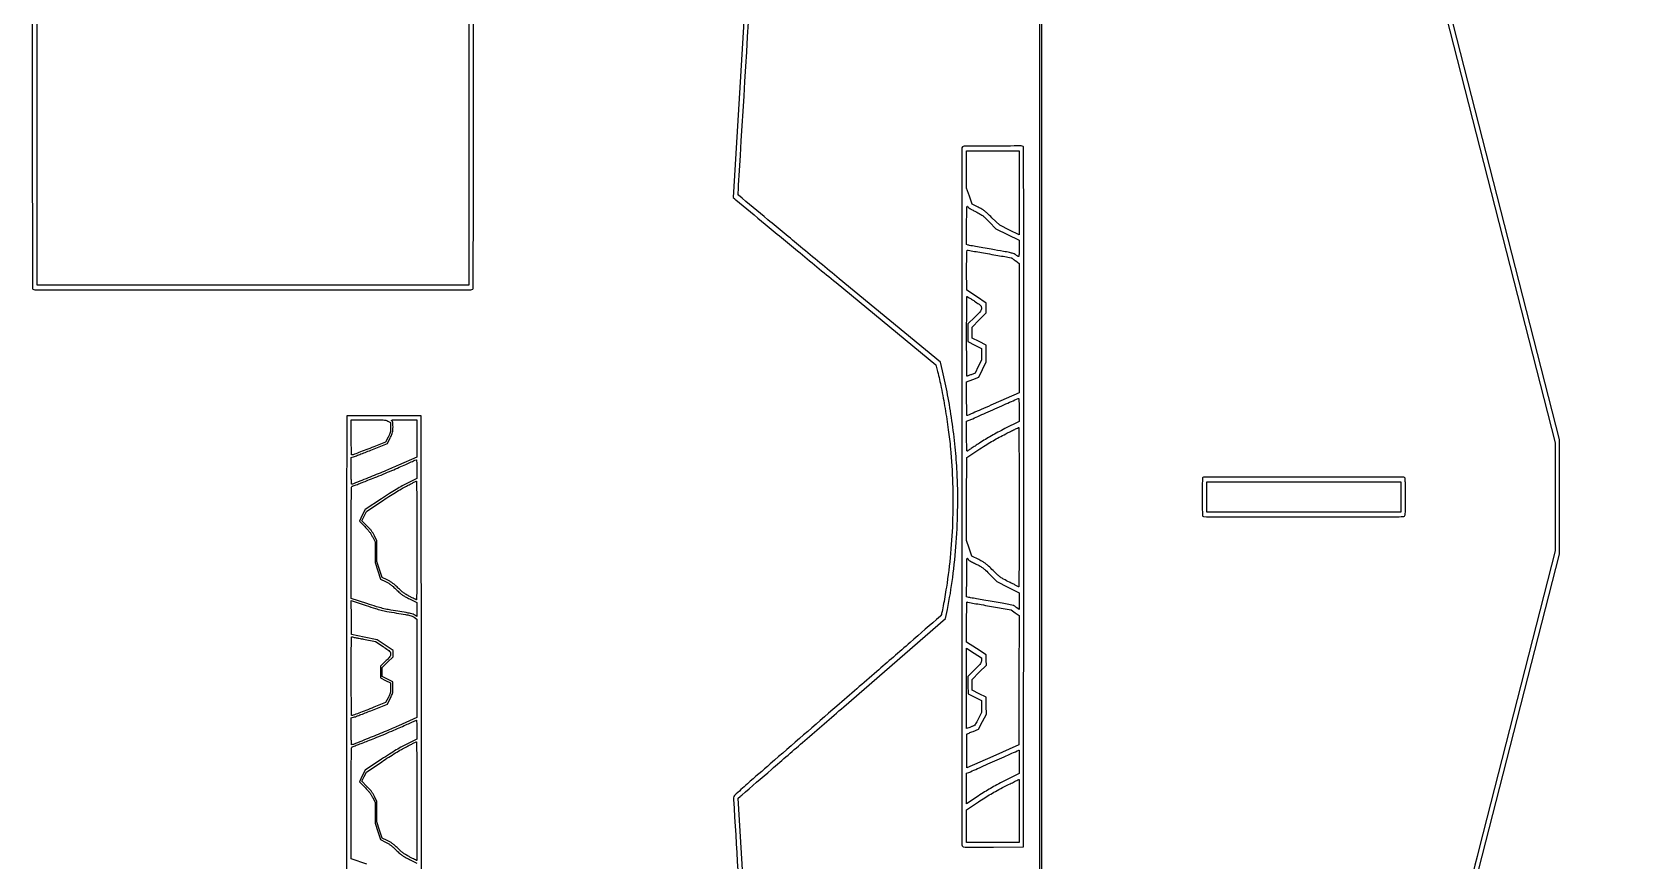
# Model space of a CAD drawing. Extents: x 56 to 1133, y 13 to 780.
# Drawn here: x 55.6 to 284.4, y 164.4 to 282 of the extents above; entities that cross this region are included whole.
import ezdxf

# ---------------------------------------------------------------- set-up
doc = ezdxf.new("R2010")
doc.units = 0
doc.header["$MEASUREMENT"] = 0

msp = doc.modelspace()

# ---------------------------------------------------------------- linework, layer by layer
for points in [[(353.926509, 289.492281, 0.000002), (353.135196, 271.808383, 0.000001), (351.87328, 243.604138, 0.000001), (350.438387, 211.532116, 0.000001), (349.017659, 179.775, -0.000003), (345.455025, 100.147273, -0.000039)], [(529.032925, 286.436984, -0.000002), (529.83462, 265.012438, -0.000004), (530.769888, 240.009811, -0.000003), (531.839084, 211.4154, 0.000001), (532.991169, 180.601107, 0.000001), (534.178651, 148.843697, 0.000001), (535.23949, 120.47627, 0.000003), (535.941746, 101.701946, 0.000115)], [(340.916813, 486.835527, -0.000001), (340.895598, 462.377991, -0.192633)], [(159.843611, 105.41107), (155.739012, 173.30204), (156.018756, 173.530973, 0.00695), (156.240787, 173.717888, 0.000009), (160.453463, 177.365676, 0.000081), (165.172624, 181.453536, 0.00005), (170.7228, 186.263803), (185.1471, 198.7677), (185.417136, 200.079, 0.01883), (186.170827, 204.593141, 0.014313), (186.66744, 209.58498, 0.014108), (186.883682, 214.691347, 0.016373), (186.793064, 219.553513, 0.012498), (186.521623, 223.100677, 0.010494), (186.061328, 226.843749, 0.010557), (185.448569, 230.53599, 0.013229), (184.71812, 233.929264), (184.417401, 235.166227), (170.083001, 246.986713, -0.000383), (164.586699, 251.526178, -0.000636), (159.959576, 255.363675, -0.000021), (155.779899, 258.839368, -0.225094), (155.749437, 258.90505, -0.013099), (155.796555, 260.260169, -0.000003), (159.907504, 327.615368)], [(163.406072, 396.054539, 0.000001), (162.165978, 375.874225, 0.000138)], [(1130.14234, 577.288816, 0.000001), (1112.945079, 577.188951, 0.000111)], [(159.205776, 327.291855), (155.041314, 258.529632), (155.246907, 258.327348, 0.021603), (155.419499, 258.171618, 0.00002), (159.554691, 254.752819, 0.00021), (164.175311, 250.936274, 0.000129), (169.623, 246.442798), (183.7935, 234.760532), (184.025871, 233.853316, -0.014169), (184.549431, 231.538218, -0.00713), (185.085238, 228.590615, -0.007089), (185.550668, 225.539472, -0.010814), (185.85955, 222.8787, -0.015849), (186.164901, 217.979665, -0.015085), (186.166831, 212.989559, -0.015137), (185.86844, 208.026654, -0.016265), (185.273615, 203.2092, -0.003826), (185.049898, 201.84914, -0.004735), (184.819892, 200.586246, -0.002419), (184.604005, 199.490088, -0.073155), (184.509288, 199.226811, -0.090865), (184.429957, 199.127218, -0.000023), (180.14376, 195.391459, -0.000451), (175.387624, 191.25404, -0.000274), (169.753094, 186.366821, 0.000171), (160.284547, 178.157485, 0.00267), (157.05727, 175.327115, 0.0024), (155.217859, 173.680631, 0.212068), (155.0718, 173.351748, 0.015058), (155.079081, 173.110038, 0.000001), (156.290234, 153.025371, 0.00004), (157.629225, 130.851335, 0.000024), (159.21966, 104.569869, 0.000076)], [(669.186, 575.9568), (669.186, 315.444661), (669.186, 54.932523), (668.36115, 54.830213, -0.000764), (665.751187, 54.510534, -0.000568), (662.867724, 54.165146, -0.000084), (659.95689, 53.820326, -0.028233), (659.73195, 53.806521), (659.5416, 53.8056), (659.5416, 273.9771, -0.000009), (659.54438, 420.999454, -0.000183), (659.562766, 466.606012, -0.000011), (659.584417, 494.02232, -0.413976)], [(344.226992, 72.750501, -0.000001), (343.466744, 55.819613, -0.187275)], [(340.275612, 460.29304, 0.000001), (337.392807, 449.674757, 0.000025)], [(528.70788, 577.073614, 0.000003), (528.686579, 549.005158, 0.000159)], [(308.265541, 303.202231, -0.000001), (310.164009, 315.537643, -0.000018), (312.264289, 329.18101, -0.000011), (314.752336, 345.3372)], [(360.940764, 333.822126, -0.000001), (360.44584, 323.043955, -0.170109)], [(478.976143, 642.156178, 0.000003), (460.681715, 642.17741, 0.000206)], [(355.392322, 322.604426, -0.000001), (354.965384, 312.885284, -0.000128)], [(241.317196, 342.320305, -0.000044), (249.733857, 309.419084), (271.6506, 223.713867), (271.6506, 216.045356), (271.6506, 208.376845), (260.869416, 166.221373, 0.000003), (255.934596, 146.925226, 0.000002), (249.973054, 123.613399, 0.000002), (243.974285, 100.155274, 0.000003), (238.914954, 80.37, -0.000178)], [(227.767433, 395.219951, -0.000003), (234.201262, 370.109926, -0.000073)], [(407.3347, 444.924004, -0.000004), (413.387069, 422.577)], [(406.87465, 449.277685, 0.000002), (404.013931, 459.83339, 0.00469)], [(659.189342, 332.340905, -0.000015), (659.196643, 226.03005, -0.00003)], [(341.380839, 461.718469, -0.000002), (350.38024, 461.732641, -0.000245)], [(110.869575, 132.5259), (110.826638, 180.0288), (110.7837, 227.5317), (105.532085, 227.553485, 0.001021), (103.514455, 227.557734, 0.001676), (101.806378, 227.552117, 0.00016), (100.278998, 227.541487, 0.197021), (100.223435, 227.518235, 0.198596), (100.199925, 227.461573, 0.000002), (100.183224, 213.695865, 0.00019), (100.170646, 198.53799, 0.000114), (100.166639, 180.54345), (100.166878, 133.6257)], [(346.046626, 324.065198, -0.000002), (346.783149, 334.808066, -0.000171)], [(387.811867, 323.077935, -0.000002), (387.3112, 333.85371, -0.000177)], [(250.331818, 122.198689), (272.2428, 207.892478), (272.2428, 216.046912), (272.2428, 224.201346), (256.639503, 285.213423, -0.000008), (250.206037, 310.371325, -0.000008), (243.778362, 335.510065, -0.000008), (238.170886, 357.443994, -0.000033)], [(110.068083, 399.166303, 0.000006), (108.654681, 412.044785, 0.146893)], [(401.280483, 334.838499, -0.000004), (402.012717, 324.10447, -0.216674)], [(55.582839, 285.01317, 0.000109), (55.586855, 265.107059, 0.000534), (55.603592, 253.853734, 0.000036), (55.625095, 245.667115, 0.198211), (55.68372, 245.52612, 0.198903), (55.950249, 245.415714, 0.000009), (86.8842, 245.415157, 0.000009), (117.818151, 245.415714, 0.198903), (118.08468, 245.52612, 0.198205), (118.143303, 245.667106, 0.000036), (118.164941, 253.831351, 0.000535), (118.18186, 265.053917, 0.000109), (118.1862, 284.904456)], [(346.082626, 334.654635, 0.000005), (345.346646, 324.003041, 0.016792)], [(228.352789, 36.404895, 0.000005), (234.791511, 61.503492, 0.000122)], [(163.974196, 37.421583, -0.000004), (162.762091, 57.304054, -0.000077)], [(315.592553, 355.2777, 0.000014), (313.55714, 342.078871, 0.000016), (311.595679, 329.354409, 0.000015), (309.924664, 318.509669, 0.000086)], [(118.106843, 41.523188, -0.000003), (117.335955, 51.243104, -0.000056)], [(162.430743, 51.921908, 0.000008), (163.410843, 36.112905, 0.184645)], [(106.535492, 52.844195, 0.000007), (107.560695, 40.085582, 0.17815)], [(103.06395, 163.934716), (100.8432, 164.671508), (100.8432, 172.594903, -0.000337), (100.84652, 177.517705, -0.004299), (100.864901, 179.365451, -0.004147), (100.893713, 180.438644, -0.298456), (100.99125, 180.57666, -0.002547), (101.101571, 180.619501, -0.000044), (101.704666, 180.850114, -0.000112), (102.406981, 181.118417, -0.000074), (103.212, 181.425613, 0.005074), (104.175466, 181.804352, 0.002629), (105.371679, 182.295993, 0.002613), (106.595657, 182.814111, 0.003969), (107.6535, 183.278418, -0.00089), (108.566199, 183.685738, -0.001436), (109.345103, 184.029013, -0.000213), (110.037313, 184.331357, -0.0977), (110.08575, 184.342016, -0.404111), (110.111455, 184.318247, -0.002211), (110.130562, 183.951214, -0.007438), (110.14464, 183.520994, -0.004459), (110.1492, 183.009684), (110.1492, 181.675969), (108.81675, 181.014693, 0.012349), (108.085184, 180.628825, 0.007455), (107.236971, 180.137549, 0.006419), (106.263882, 179.537291, 0.004108), (105.148426, 178.816358), (102.812552, 177.2793), (102.401737, 176.453305), (101.990922, 175.62731), (102.762942, 174.845905, -0.010173), (103.164132, 174.422965, -0.022713), (103.447369, 174.08205, -0.026494), (103.670806, 173.75182, -0.020112), (103.881081, 173.368428), (104.2272, 172.672356), (104.2272, 171.211228), (104.2272, 169.7501), (104.61595, 168.583647), (105.004699, 167.417194), (105.6946, 167.072975, -0.021253), (106.07546, 166.862282, -0.024798), (106.417252, 166.62976, -0.020747), (106.779576, 166.33166, -0.009359), (107.2305, 165.912706, 0.009229), (107.742803, 165.436475, 0.02967), (108.107293, 165.147028, 0.030035), (108.501145, 164.904597, 0.009639), (109.11285, 164.591992), (110.1492, 164.087329)]]:
    msp.add_lwpolyline(points, format="xyb")
for points in [[(108.072846, 411.38865, -0.027161), (108.098613, 411.231193, -0.000002), (109.482365, 398.455822, -0.000075), (111.008144, 384.348844, -0.000045), (112.812413, 367.6293), (117.510111, 324.0603), (117.509755, 285.08085), (117.5094, 246.1014), (86.8842, 246.1014), (56.259, 246.1014), (56.259, 285.183465), (56.259, 324.265529), (60.9543, 367.758485, 0.000038), (62.754652, 384.447072, 0.000062), (64.270356, 398.523495, 0.000001), (65.642414, 411.281199, 0.02679), (65.6496, 411.41522, -0.410828), (65.765221, 411.532187, -0.000961), (68.407251, 411.557687, -0.001828), (72.926316, 411.576094, -0.000104), (86.840288, 411.579), (108.030976, 411.579)], [(187.57512, 265.71168, 0.198944), (187.455241, 265.422216, 0.000004), (187.461715, 216.054507, 0.000004), (187.468981, 166.673228, 0.223073), (187.588969, 166.41777, 0.168547), (187.720395, 166.368485, 0.001989), (188.65521, 166.349005, 0.004307), (189.944167, 166.33838, 0.001194), (191.967019, 166.343961), (196.2297, 166.3659), (196.250922, 216.021063, 0.000081), (196.257772, 241.861651, 0.000451), (196.246681, 255.737752, 0.000024), (196.229378, 265.62893, 0.256214), (196.166322, 265.743417, 0.14291), (195.877964, 265.826907, 0.000406), (191.846036, 265.815287, 0.000312), (187.781437, 265.797737, 0.197628)], [(195.5952, 259.171602), (195.5952, 253.206804), (194.22045, 253.89238), (192.8457, 254.577957), (191.7459, 255.649481, 0.005313), (191.081564, 256.283118, 0.025685), (190.682611, 256.618992, 0.034557), (190.307406, 256.86445, 0.015158), (189.780255, 257.138836), (188.914411, 257.556667), (188.532405, 258.702884), (188.1504, 259.8491), (188.1504, 262.49275), (188.1504, 265.1364), (191.8728, 265.1364), (195.5952, 265.1364)], [(189.428809, 256.5072, -0.008784), (190.086814, 256.153289, -0.034513), (190.471951, 255.90094, -0.032576), (190.829253, 255.591232, -0.007233), (191.396785, 255.014132), (192.297852, 254.070963), (193.946526, 253.263483), (195.5952, 252.456002), (195.5952, 251.262597, -0.003472), (195.590935, 250.648421, -0.0203), (195.573346, 250.3259, -0.044544), (195.542028, 250.157716, -0.501687), (195.487846, 250.136846, -0.00387), (195.426516, 250.176162, -0.000698), (195.313093, 250.250344, -0.000753), (195.180511, 250.337607, -0.000681), (195.043696, 250.428219, 0.072413), (194.742287, 250.570764, 0.020702), (194.240721, 250.70193, 0.010374), (193.394437, 250.867884, 0.001473), (191.648022, 251.16757, -0.001376), (190.459935, 251.371208, -0.002059), (189.423249, 251.556235, -0.000848), (188.536176, 251.719886, -0.044828), (188.369772, 251.766607), (188.1504, 251.850012), (188.151647, 254.665056, -0.001269), (188.156098, 256.158665, -0.00877), (188.172989, 256.891106, -0.020344), (188.202985, 257.259345, -0.744821), (188.257397, 257.2686, 0.112517), (188.358611, 257.144206, 0.021835), (188.595822, 256.974849, 0.017903), (188.942137, 256.766992, 0.007214)], [(191.416104, 250.502674, -0.001204), (192.578431, 250.302474, -0.001909), (193.573023, 250.124783, -0.000413), (194.445824, 249.964665, -0.087068), (194.526249, 249.934763, -0.023734), (194.586442, 249.895575, -0.001981), (194.73698, 249.786153, -0.002638), (194.915436, 249.653901, -0.002033), (195.10875, 249.50782), (195.5952, 249.137111), (195.5952, 239.980234), (195.5952, 230.823357), (191.932204, 229.198679, -0.000563), (190.523531, 228.575775, -0.00092), (189.327764, 228.051249, -0.000084), (188.255788, 227.58359, -0.103164), (188.209804, 227.574, -0.406305), (188.185536, 227.59762, -0.000599), (188.16785, 228.280829, -0.003857), (188.154669, 229.057561, -0.002313), (188.1504, 229.980225), (188.1504, 232.386451), (189.004873, 232.708575), (189.859347, 233.0307), (190.400773, 234.108142), (190.9422, 235.185584), (190.9422, 236.37054), (190.9422, 237.555496), (189.927, 238.0644), (188.9118, 238.573304), (188.9118, 239.356525), (188.9118, 240.139745), (189.927, 241.1523), (190.9422, 242.164855), (190.9422, 242.851791), (190.9422, 243.538727), (189.548158, 244.460513), (188.154116, 245.3823), (188.152258, 248.246601, -0.001156), (188.154976, 249.88032, -0.010003), (188.172435, 250.608186, -0.015081), (188.202851, 251.017649, -0.493239), (188.276205, 251.062627, 0.04719), (188.376222, 251.03472, 0.000327), (189.250445, 250.878227, 0.001269), (190.251709, 250.702287, 0.000811)], [(189.252693, 243.81553, -0.003336), (189.908718, 243.369652, -0.044193), (190.133824, 243.183125, -0.119109), (190.231644, 243.024795, -0.079245), (190.2654, 242.813146, -0.086103), (190.227621, 242.59539, -0.07638), (190.118048, 242.392911, -0.032283), (189.878918, 242.116402, -0.003638), (189.2925, 241.529346), (188.3196, 240.56946), (188.3196, 239.316466), (188.3196, 238.063472), (189.2925, 237.579188), (190.2654, 237.094905), (190.2654, 236.266943), (190.2654, 235.438982), (189.804861, 234.520693), (189.344322, 233.602405), (188.788771, 233.380002, -0.0024), (188.572866, 233.29477, -0.003641), (188.384249, 233.222931, -0.001399), (188.221759, 233.162911, -0.087984), (188.19181, 233.1576, -0.412014), (188.174778, 233.174504, -0.000053), (188.162564, 234.822634, -0.001142), (188.153376, 236.652325, -0.000685), (188.1504, 238.8258, -0.00074), (188.153619, 240.999275, -0.001235), (188.163558, 242.828966, -0.000062), (188.176774, 244.475731, -0.411829), (188.195193, 244.494, -0.1429), (188.227479, 244.48458, -0.000669), (188.524311, 244.294699, -0.003048), (188.86125, 244.075616, -0.001913)], [(195.5952, 228.378039), (195.5952, 226.728677), (193.583676, 225.722244, 0.005887), (192.581055, 225.205751, 0.007502), (191.669511, 224.704851, 0.007863), (190.810676, 224.197954, 0.007831), (189.967026, 223.66363, -0.000309), (189.344222, 223.255925, -0.00047), (188.802342, 222.902398, -0.000167), (188.334532, 222.598044, -0.012043), (188.25615, 222.549732, -0.545732), (188.199362, 222.578638, -0.012567), (188.171983, 222.939577, -0.010714), (188.154669, 223.533373, -0.001931), (188.1504, 224.638814), (188.1504, 226.789613), (188.50995, 226.927048, 0.012085), (188.762231, 227.030535, 0.00042), (189.733081, 227.457449, 0.000784), (190.878683, 227.964502, 0.000548), (192.1689, 228.539676, -0.000523), (193.438427, 229.105701, -0.00085), (194.51774, 229.583371, -0.000092), (195.482755, 230.008283, -0.079203), (195.53175, 230.021134, -0.430105), (195.557536, 229.998793, -0.001472), (195.576562, 229.541059, -0.006043), (195.590642, 229.010052, -0.003606)], [(106.043837, 226.795742), (106.4268, 226.609684), (106.423898, 225.886292, -0.01228), (106.411123, 225.439272, -0.049848), (106.369746, 225.170491, -0.048143), (106.275358, 224.910763, -0.010941), (106.064348, 224.491906), (105.7077, 223.820913), (104.058, 223.155494, -0.002578), (102.896659, 222.694007, -0.004366), (101.918752, 222.321054, -0.002102), (101.104762, 222.022616, -0.087022), (100.921059, 221.9904, -0.403722), (100.887397, 222.022873, -0.001192), (100.86501, 222.689492, -0.005178), (100.848447, 223.484439, -0.002619), (100.8432, 224.4861), (100.8432, 226.9818), (103.252037, 226.9818, -0.001389), (104.768052, 226.977588, -0.015248), (105.376184, 226.955654, -0.03918), (105.739336, 226.902674, -0.05733)], [(110.1492, 224.334424), (110.1492, 221.687049), (107.542629, 220.530582, -0.005821), (105.788524, 219.77665, -0.002813), (103.52657, 218.850378, -0.000601), (101.156603, 217.898716, -0.095448), (100.87778, 217.845, -0.408502), (100.863618, 217.858888, -0.000327), (100.853358, 218.402156, -0.002849), (100.845685, 219.014412, -0.001708), (100.8432, 219.741701), (100.8432, 221.638402), (101.28735, 221.780471, 0.012659), (101.565054, 221.877114, 0.001263), (102.222877, 222.126782, 0.001589), (103.005288, 222.428851, 0.001262), (103.848423, 222.7599), (105.965346, 223.59726), (106.365273, 224.402349, 0.008119), (106.608597, 224.912821, 0.044454), (106.710315, 225.20063, 0.050466), (106.753474, 225.486147, 0.012295), (106.7652, 225.962922, 0.00616), (106.759707, 226.408713, 0.046083), (106.735099, 226.618544, 0.099464), (106.679713, 226.746988, 0.08883), (106.577176, 226.850103, -0.536043), (106.578814, 226.917372, -0.121758), (106.711321, 226.961284, -0.018063), (107.130334, 226.978706, -0.001358), (108.269176, 226.9818), (110.1492, 226.9818)], [(195.5952, 214.5879, -0.00036), (195.592084, 210.257168, -0.0006), (195.582464, 206.611442, -0.000015), (195.5697, 203.311588, -0.413073), (195.551843, 203.2938, -0.112324), (195.51928, 203.301209, -0.000365), (195.142551, 203.48233, -0.002011), (194.716698, 203.689567, -0.001255), (194.219393, 203.935606, -0.0063), (193.392896, 204.360174, -0.033843), (192.963061, 204.626557, -0.03357), (192.571622, 204.949348, -0.006136), (191.896685, 205.602458, 0.006212), (191.266458, 206.212119, 0.026902), (190.869369, 206.54835, 0.031945), (190.471167, 206.81206, 0.011309), (189.870313, 207.139102), (188.877556, 207.6507), (188.513978, 208.74802), (188.1504, 209.845339), (188.152427, 215.72752), (188.154453, 221.6097), (190.034777, 222.851079, -0.005827), (191.006287, 223.476332, -0.008112), (191.891207, 224.011574, -0.008463), (192.762482, 224.499876, -0.007344), (193.6917, 224.982708, -0.001148), (194.377328, 225.324308, -0.001832), (194.965062, 225.612775, -0.000352), (195.484211, 225.864773, -0.095303), (195.53175, 225.877479, -0.433498), (195.557864, 225.853299, -0.000031), (195.576562, 222.56303, -0.000879), (195.590641, 218.918324, -0.000526)], [(110.1492, 219.979884), (110.1492, 218.646169), (108.81675, 217.984893, 0.012349), (108.085184, 217.599025, 0.007455), (107.236971, 217.107749, 0.006419), (106.263882, 216.507491, 0.004108), (105.148426, 215.786558), (102.812552, 214.2495), (102.401737, 213.423505), (101.990922, 212.59751), (102.762942, 211.816105, -0.010173), (103.164132, 211.393165, -0.022713), (103.447369, 211.05225, -0.026494), (103.670806, 210.72202, -0.020112), (103.881081, 210.338628), (104.2272, 209.642556), (104.2272, 208.181428), (104.2272, 206.7203), (104.61595, 205.553847), (105.004699, 204.387394), (105.6946, 204.043175, -0.021253), (106.07546, 203.832482, -0.024798), (106.417252, 203.59996, -0.020747), (106.779576, 203.30186, -0.009359), (107.2305, 202.882906, 0.009229), (107.742803, 202.406675, 0.02967), (108.107293, 202.117228, 0.030035), (108.501145, 201.874797, 0.009639), (109.11285, 201.562192), (110.1492, 201.057529), (110.1492, 200.056359), (110.1492, 199.055189), (109.87425, 199.258166, 0.07895), (109.638656, 199.380327, 0.023971), (109.250051, 199.48907, 0.013227), (108.619358, 199.615909, 0.002399), (107.442, 199.814634, -0.004188), (106.100596, 200.045988, -0.016227), (105.275578, 200.22323, -0.015494), (104.445837, 200.457389, -0.003577), (103.06395, 200.904916), (100.8432, 201.641708), (100.8432, 209.565103, -0.000337), (100.84652, 214.487905, -0.004299), (100.864901, 216.335651, -0.004147), (100.893713, 217.408844, -0.298456), (100.99125, 217.54686, -0.002547), (101.101571, 217.589701, -0.000044), (101.704666, 217.820314, -0.000112), (102.406981, 218.088617, -0.000074), (103.212, 218.395813, 0.005074), (104.175466, 218.774552, 0.002629), (105.371679, 219.266193, 0.002613), (106.595657, 219.784311, 0.003969), (107.6535, 220.248618, -0.00089), (108.566199, 220.655938, -0.001436), (109.345103, 220.999213, -0.000213), (110.037313, 221.301557, -0.0977), (110.08575, 221.312216, -0.404111), (110.111455, 221.288447, -0.002211), (110.130562, 220.921414, -0.007438), (110.14464, 220.491194, -0.004459)], [(110.1492, 209.8503, -0.000627), (110.145154, 206.622527, -0.001045), (110.13266, 203.905299, -0.000044), (110.116058, 201.455606, -0.412204), (110.092893, 201.4326, -0.115037), (110.052264, 201.442073, -0.001203), (109.79009, 201.572143, -0.00377), (109.48842, 201.725565, -0.002432), (109.141143, 201.907639, -0.013382), (108.652522, 202.183859, -0.02313), (108.264091, 202.44255, -0.022109), (107.889601, 202.744147, -0.011045), (107.442, 203.156388, 0.009789), (107.005366, 203.560563, 0.022956), (106.6601, 203.840527, 0.027152), (106.32844, 204.058359, 0.020342), (105.941986, 204.26259), (105.245672, 204.595083), (104.863336, 205.742291), (104.481, 206.8895), (104.481, 208.350628), (104.481, 209.811756), (104.13485, 210.507828, 0.019665), (103.92904, 210.883845, 0.025437), (103.709913, 211.210417, 0.022674), (103.439072, 211.54046, 0.011581), (103.071376, 211.930676), (102.354051, 212.657452), (102.677275, 213.316946), (103.0005, 213.97644), (105.1578, 215.42427, -0.00475), (106.165023, 216.086458, -0.006052), (107.106898, 216.676946, -0.006692), (107.953759, 217.178264, -0.011766), (108.6687, 217.566596, -0.001591), (109.192139, 217.833057, -0.002507), (109.643318, 218.058098, -0.000617), (110.038956, 218.252358, -0.100537), (110.08575, 218.264546, -0.427937), (110.111844, 218.240025, -0.000056), (110.130562, 215.794286, -0.001179), (110.144641, 213.077838, -0.000706)], [(221.618751, 218.726381, 0.086217), (221.597979, 218.620878, 0.000901), (221.582484, 217.868485, 0.002852), (221.571112, 216.999516, 0.001846), (221.5674, 215.993801, 0.001974), (221.572344, 214.741286, 0.007421), (221.590202, 213.955946, 0.005399), (221.61664, 213.409875, 0.183578), (221.66892, 213.29352, 0.196793), (221.806448, 213.235896, 0.000264), (224.747503, 213.213453, 0.001466), (228.832093, 213.196415, 0.00031), (235.960277, 213.192, 0.000215), (244.334234, 213.195605, 0.002105), (247.871886, 213.213546, 0.001037), (250.078511, 213.238603, 0.195425), (250.283057, 213.324943, 0.168321), (250.358342, 213.480049, 0.017441), (250.392687, 213.890451, 0.010702), (250.41174, 214.590503, 0.001452), (250.416, 216.057523, 0.001973), (250.411057, 217.310481, 0.007419), (250.393198, 218.096071, 0.005396), (250.366762, 218.642317, 0.183584), (250.31448, 218.75868, 0.196806), (250.176921, 218.816313, 0.000261), (247.218897, 218.838749, 0.001458), (243.11109, 218.855786, 0.000308), (235.941531, 218.8602, 0.000208), (227.462368, 218.856665, 0.002127), (223.946733, 218.838776, 0.000835), (221.745267, 218.81453, 0.307066)], [(189.406471, 206.554071, -0.009116), (190.069303, 206.20458, -0.034522), (190.463028, 205.95084, -0.031211), (190.83695, 205.633396, -0.006497), (191.4498, 205.027994), (192.4227, 204.041617), (194.00895, 203.244285), (195.5952, 202.446953), (195.5952, 201.255868), (195.5952, 200.064782), (195.27795, 200.311495, 0.003641), (195.148872, 200.410373, 0.004103), (195.023379, 200.503457, 0.003762), (194.915417, 200.580935, 0.022194), (194.856825, 200.618537, 0.085869), (194.770371, 200.650573, 0.000481), (193.906907, 200.810002, 0.002051), (192.920263, 200.987013, 0.0013), (191.768925, 201.185614, -0.001245), (190.602624, 201.386664, -0.001776), (189.568265, 201.571413, -0.000972), (188.694494, 201.732439, -0.026705), (188.46765, 201.787371), (188.1504, 201.882382), (188.157079, 204.724241, -0.001597), (188.164455, 206.054476, -0.006717), (188.182165, 206.853086, -0.009754), (188.208155, 207.324156, -0.807508), (188.2499, 207.329936, 0.113524), (188.344199, 207.18469, 0.044528), (188.531038, 207.033638, 0.025329), (188.847228, 206.844005, 0.005648)], [(107.249106, 199.564568, -0.002039), (108.549406, 199.344601, -0.016354), (109.14394, 199.221379, -0.036423), (109.505282, 199.105677, -0.058159), (109.78965, 198.950738), (110.1492, 198.696717), (110.1492, 191.706783), (110.1492, 184.716849), (107.542629, 183.560382, -0.005821), (105.788524, 182.80645, -0.002813), (103.52657, 181.880178, -0.000601), (101.156603, 180.928516, -0.095448), (100.87778, 180.8748, -0.408502), (100.863618, 180.888688, -0.000327), (100.853358, 181.431956, -0.002849), (100.845685, 182.044212, -0.001708), (100.8432, 182.771501), (100.8432, 184.668202), (101.28735, 184.810271, 0.012662), (101.565098, 184.906932, 0.001262), (102.223359, 185.156773, 0.001588), (103.0063, 185.459054, 0.001261), (103.850063, 185.790353), (105.968626, 186.628366), (106.372195, 187.452833, 0.007144), (106.626157, 187.990999, 0.048327), (106.721513, 188.269343, 0.055803), (106.755308, 188.545008, 0.0113), (106.749333, 189.0387), (106.7229, 189.8001), (105.982856, 190.1808), (105.242812, 190.5615), (105.242606, 191.197764), (105.2424, 191.834028), (106.0038, 192.5919), (106.7652, 193.349772), (106.7652, 193.794191), (106.7652, 194.238609), (105.631734, 194.997221), (104.498268, 195.755833), (102.691884, 196.126069), (100.8855, 196.496305), (100.863063, 198.916143), (100.840625, 201.335981), (102.954369, 200.630179, 0.003945), (104.265934, 200.203707, 0.015821), (105.077902, 199.974744, 0.015908), (105.900638, 199.798183, 0.00402)], [(191.405602, 200.548608), (194.47165, 200.025335), (195.033799, 199.612576), (195.595948, 199.199818), (195.574424, 190.021612), (195.5529, 180.843405), (191.8728, 179.213434), (188.1927, 177.583462), (188.170206, 179.963807, -0.002568), (188.166252, 180.880286, -0.004137), (188.173353, 181.660956, -0.000891), (188.18644, 182.34419, -0.215731), (188.212506, 182.398724, -0.068372), (188.263168, 182.430729, -0.00213), (188.487642, 182.531686, -0.004127), (188.754263, 182.647609, -0.002843), (189.058152, 182.774729), (189.839005, 183.096163), (190.392889, 184.148748), (190.946773, 185.201332), (190.923336, 186.400916), (190.8999, 187.6005), (189.906023, 188.1081), (188.912145, 188.6157), (188.911973, 189.378422), (188.9118, 190.141145), (189.929433, 191.155022), (190.947066, 192.1689), (190.923483, 192.888), (190.8999, 193.6071), (189.52515, 194.515972), (188.1504, 195.424845), (188.1504, 198.306815, -0.00166), (188.154971, 199.683532, -0.006711), (188.171815, 200.522987, -0.003906), (188.195843, 201.1045, -0.570991), (188.244977, 201.130334, 0.09273), (188.324845, 201.09948, 0.000424), (189.212424, 200.93534, 0.001991), (190.223458, 200.753414, 0.001254)], [(102.583479, 195.847916), (104.2695, 195.508432), (105.34815, 194.790058, -0.003078), (106.047172, 194.318276, -0.041506), (106.286416, 194.123693, -0.116107), (106.390511, 193.962654, -0.085875), (106.4268, 193.752924, -0.072779), (106.397055, 193.549656, -0.079419), (106.310472, 193.370006, -0.039376), (106.124926, 193.143502, -0.005742), (105.7077, 192.7188), (104.9886, 192.003436), (104.9886, 191.176101), (104.9886, 190.348767), (105.7077, 189.99213), (106.4268, 189.635493), (106.423898, 188.914096, -0.012357), (106.411091, 188.468542, -0.049855), (106.369661, 188.200014, -0.048058), (106.275226, 187.940298, -0.01094), (106.064348, 187.521706), (105.7077, 186.850713), (104.058, 186.185294, -0.002578), (102.896659, 185.723807, -0.004366), (101.918752, 185.350854, -0.002102), (101.104762, 185.052416, -0.087022), (100.921059, 185.0202, -0.409834), (100.88639, 185.054354, -0.000258), (100.864645, 186.558102, -0.00236), (100.848324, 188.327731, -0.001126), (100.8432, 190.6038, -0.000455), (100.845149, 192.744836, -0.000759), (100.851169, 194.547217, -0.000023), (100.85916, 196.176286, -0.412764), (100.870329, 196.1874, -0.0489), (100.892004, 196.185275, -0.000046), (101.384757, 196.087677, -0.000475), (101.935114, 195.978072, -0.000292)], [(190.2654, 192.844435, -0.079498), (190.228912, 192.616393, -0.080645), (190.123141, 192.412361, -0.033498), (189.888545, 192.137306, -0.003482), (189.290611, 191.53302), (188.315822, 190.5615), (188.338861, 189.3348), (188.3619, 188.1081), (189.31365, 187.618811), (190.2654, 187.129523), (190.2654, 186.284952), (190.2654, 185.440382), (189.804982, 184.522335, -0.009306), (189.607806, 184.146785, -0.016485), (189.429479, 183.845927, -0.014167), (189.276539, 183.620617, -0.169536), (189.191632, 183.561244, 0.01691), (189.105907, 183.533957, 0.003278), (188.953155, 183.47845, 0.003482), (188.775808, 183.411278, 0.003212), (188.59455, 183.339835), (188.1504, 183.161469), (188.1504, 188.868397), (188.1504, 194.575324), (189.2079, 193.879827), (190.2654, 193.184329)], [(110.1492, 172.8801, -0.00031), (110.147196, 169.652326, -0.000518), (110.141009, 166.935099, -0.000011), (110.132802, 164.473849, -0.413231), (110.121315, 164.4624, -0.11651), (110.100351, 164.467352, -0.000301), (109.830236, 164.602715, -0.001854), (109.525753, 164.756947, -0.001152), (109.169565, 164.940068, -0.012474), (108.657292, 165.221341, -0.024709), (108.268729, 165.473966, -0.023865), (107.898525, 165.769443, -0.01084), (107.442, 166.188817, 0.009859), (107.006481, 166.590474, 0.022745), (106.660226, 166.870346, 0.026835), (106.327636, 167.088551, 0.020375), (105.941986, 167.29239), (105.245672, 167.624883), (104.863336, 168.772091), (104.481, 169.9193), (104.481, 171.380428), (104.481, 172.841556), (104.13485, 173.537628, 0.019665), (103.92904, 173.913645, 0.025437), (103.709913, 174.240217, 0.022674), (103.439072, 174.57026, 0.011581), (103.071376, 174.960476), (102.354051, 175.687252), (102.677275, 176.346746), (103.0005, 177.00624), (105.1578, 178.45407, -0.00475), (106.165023, 179.116258, -0.006052), (107.106898, 179.706746, -0.006692), (107.953759, 180.208064, -0.011766), (108.6687, 180.596396, -0.001591), (109.192139, 180.862857, -0.002507), (109.643318, 181.087898, -0.000617), (110.038956, 181.282158, -0.100537), (110.08575, 181.294346, -0.427937), (110.111844, 181.269825, -0.000056), (110.130562, 178.824086, -0.001179), (110.144641, 176.107638, -0.000706)], [(195.5952, 178.441747), (195.5952, 176.770095), (193.517573, 175.73231, 0.005316), (192.427647, 175.173332, 0.00913), (191.53313, 174.68143, 0.009735), (190.698203, 174.180382, 0.007229), (189.795173, 173.595909), (188.1504, 172.497292), (188.1504, 174.662452), (188.1504, 176.827611), (188.46765, 176.952901, 0.009696), (188.695092, 177.047862, 0.000261), (189.685758, 177.484847, 0.000544), (190.849252, 178.000307, 0.000373), (192.1689, 178.587842, -0.000034), (193.467943, 179.167258, -0.000057), (194.565063, 179.65637, -0.000002), (195.55696, 180.098433, -0.014893), (195.57405, 180.105447, -0.519683), (195.582727, 180.099525, -0.000171), (195.588987, 179.620016, -0.001992), (195.593681, 179.082202, -0.001186)], [(195.5952, 171.4842), (195.5952, 167.0004), (191.8728, 167.0004), (188.1504, 167.0004), (188.1504, 169.325846), (188.1504, 171.651292), (189.821118, 172.773296, -0.007142), (190.720364, 173.358741, -0.008916), (191.572388, 173.875266, -0.008522), (192.473184, 174.379268, -0.005662), (193.522368, 174.927814, -0.000254), (194.302432, 175.323974, -0.000417), (194.962644, 175.658154, -0.000024), (195.557632, 175.958659, -0.072179), (195.57405, 175.964164, -0.466331), (195.582758, 175.956929, -0.000022), (195.588987, 174.649757, -0.000738), (195.59368, 173.203256, -0.000442)]]:
    msp.add_lwpolyline(points, format="xyb", close=True)
for points in [[(198.4716, 401.9346), (198.4716, 216.0261), (198.4716, 30.1176)], [(198.81, 30.1176), (198.81, 216.027253), (198.81, 401.936905)]]:
    msp.add_lwpolyline(points)
msp.add_lwpolyline([(249.7392, 216.0261), (249.7392, 213.8688), (235.9917, 213.8688), (222.2442, 213.8688), (222.2442, 216.0261), (222.2442, 218.1834), (235.9917, 218.1834), (249.7392, 218.1834)], close=True)

doc.saveas('drawing.dxf')
